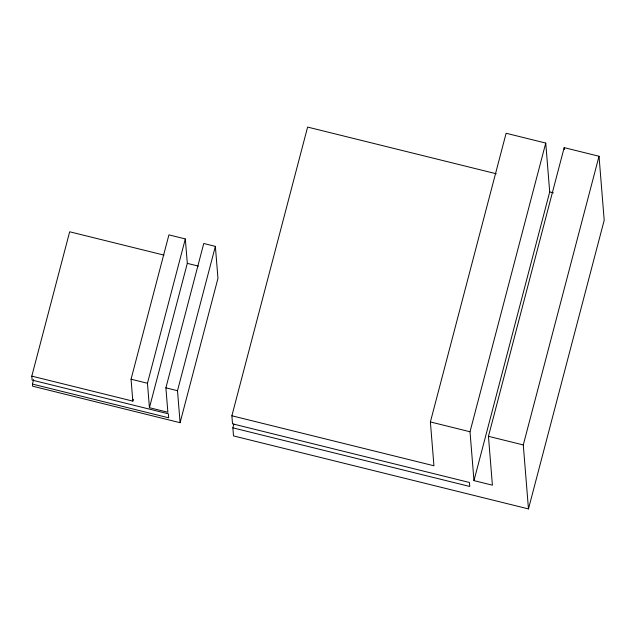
<?xml version="1.0" encoding="UTF-8"?>
<svg xmlns="http://www.w3.org/2000/svg" width="636" height="636" viewBox="0 0 636 636"><rect width="100%" height="100%" fill="white"/><g stroke="black" fill="none" stroke-linecap="round" stroke-linejoin="round"><path stroke-width="0.95" d="M33.629 379.581L32.444 384.088L168.667 417.804L168.349 413.805L32.118 380.09L31.8 376.122L69.666 231.782L163.961 255.115M31.8 376.122L132.829 401.125L131.056 379.207L168.922 234.867L185.322 238.929L187.302 263.36L149.436 407.7L167.872 412.263L165.893 387.833L203.759 243.493L215.373 246.363L217.957 278.353L180.091 422.694L32.619 386.195L32.444 384.088M132.829 401.125L133.298 399.321M149.436 407.7L147.457 383.27L185.322 238.929M180.091 422.694L177.5 390.703L215.373 246.363M233.865 424.005L232.856 427.837L469.75 486.468L469.424 482.47L232.53 423.838L231.878 415.769L307.617 127.081L496.199 173.755M231.878 415.769L433.935 465.775L430.389 421.946L506.121 133.258L545.752 143.068L549.703 191.937L473.971 480.617L492.407 485.181L488.448 436.312L564.18 147.631L599.025 156.249L604.2 220.231L528.468 508.919L233.507 435.914L232.856 427.837M473.971 480.617L470.012 431.749L545.752 143.068M528.468 508.919L523.285 444.938L599.025 156.249M549.703 191.937L553.392 192.851M187.302 263.36L198.36 266.102M430.389 421.946L470.012 431.749M488.448 436.312L523.285 444.938M131.056 379.207L147.457 383.27M165.893 387.833L177.5 390.703M564.18 147.631L564.339 149.587"/></g></svg>
